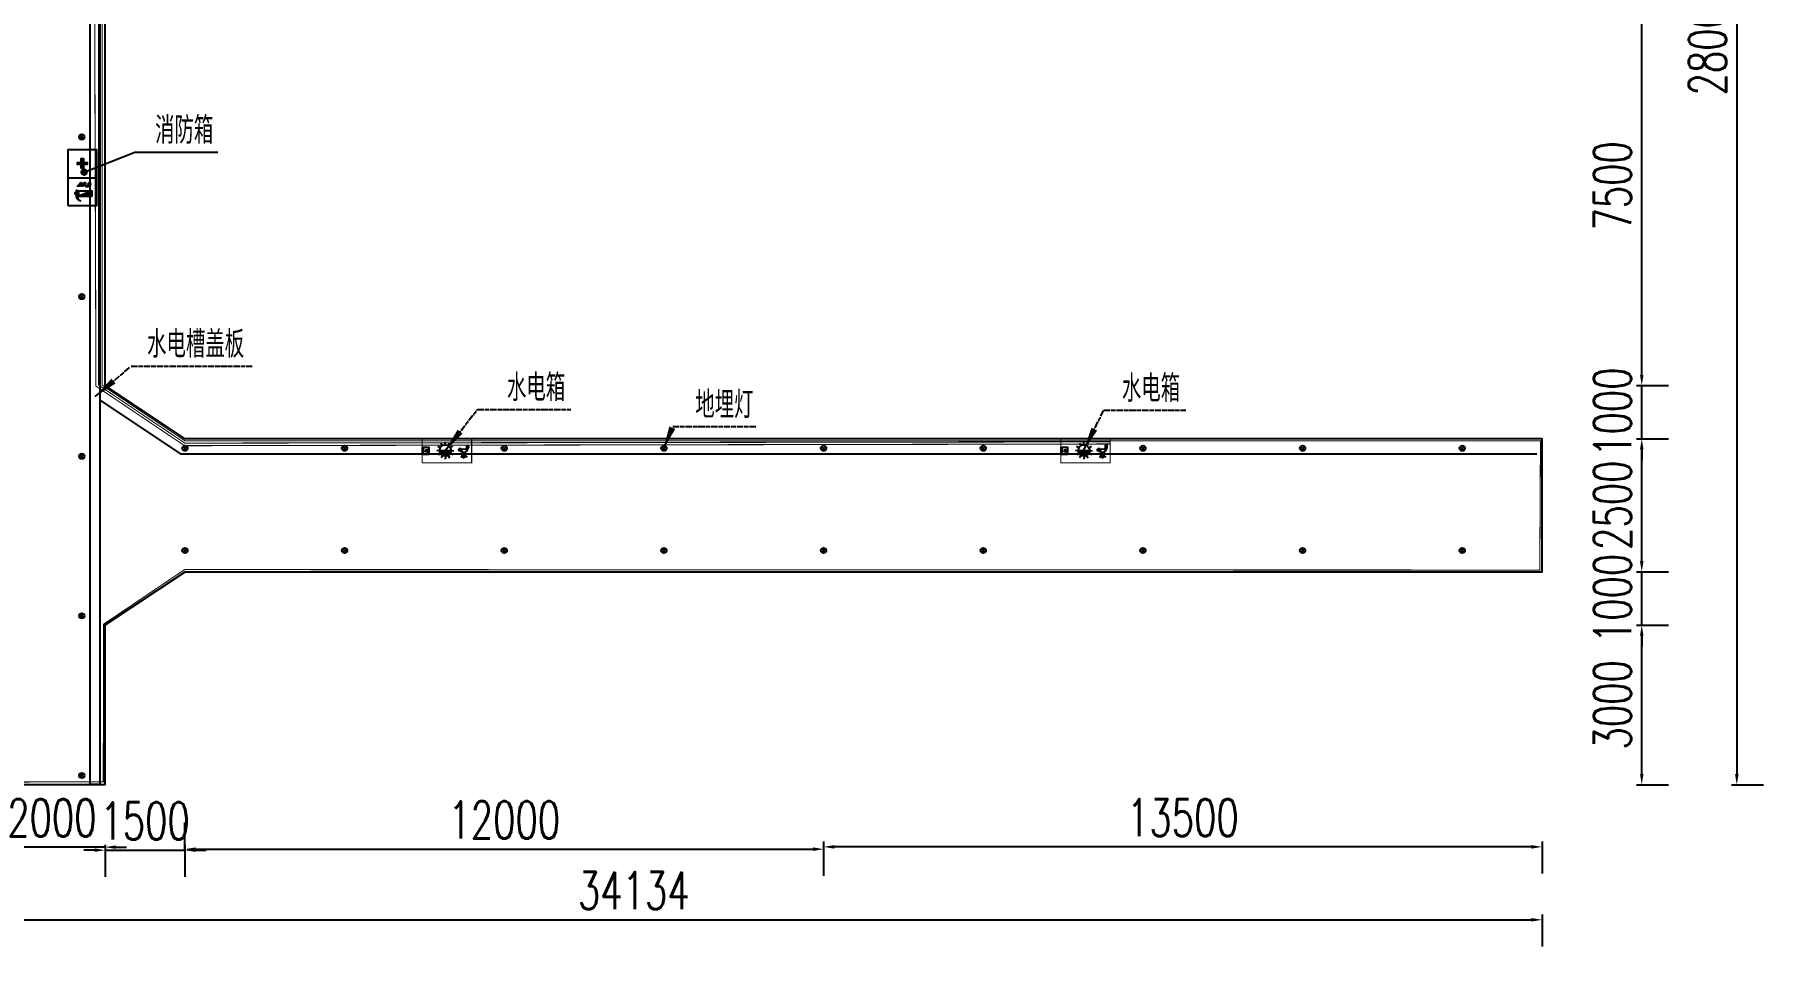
# Model space of a CAD drawing. Extents: x -89702 to 926017, y -610001 to -56924.
# Drawn here: x 435988 to 468473, y -133759 to -116626 of the extents above; entities that cross this region are included whole.
import ezdxf

# ---------------------------------------------------------------- set-up
doc = ezdxf.new("R2010")
doc.units = 0
doc.header["$LTSCALE"] = 10
doc.header["$MEASUREMENT"] = 0
for name, pattern in [('ACAD_ISO14W100', [24, 12, -3, 0, -3, 0, -3, 0, -3]), ('CENTERX2', [4, 2.5, -0.5, 0.5, -0.5]), ('DASH', [0.35, 0.25, -0.1])]:
    doc.linetypes.add(name, pattern=pattern)
for name, color, linetype in [('DIM_LEAD', 3, 'Continuous'), ('L-TEXT文字标注', 7, 'Continuous'), ('PUB_TEXT', 7, 'Continuous'), ('REDL-CTRL', 6, 'DASH'), ('W-PLASTIC_RAILINGS塑木栏杆', 6, 'Continuous'), ('W-STEEL_FRAME钢架', 3, 'Continuous'), ('W-WOOD_FLOOR木地板', 30, 'Continuous')]:
    doc.layers.add(name, color=color, linetype=linetype)
doc.styles.add('_TCH_DIM', font='SIMPLEX', dxfattribs={"bigfont": 'GBCBIG'})
doc.styles.get("Standard").update_dxf_attribs({"font": 'gbenor.shx', "bigfont": 'gbcbig.shx'})
doc.styles.add('STANDARD_T3', font='simplex.shx', dxfattribs={"width": 0.7, "bigfont": 'gbcbig.shx'})
doc.linetypes.add('FENCELINE2', pattern='A,0.25,-0.1,[132,ltypeshp.shx,S=0.1,R=0,X=-0.1,Y=0],-0.1,1', length=1.45)
doc.dimstyles.new('W&&200', dxfattribs={"dimtxt": 700, "dimasz": 200, "dimexe": 500, "dimexo": 600, "dimgap": 200, "dimtad": 1, "dimdec": 0, "dimzin": 0, "dimdsep": 46, "dimtxsty": 'STANDARD_T3', "dimcen": 0.09, "dimclrd": 1, "dimclre": 1, "dimclrt": 7, "dimazin": 2, "dimtfac": 1, "dimtdec": 0, "dimtix": 1, "dimtmove": 2, "dimatfit": 3, "dimfxl": 0, "dimtolj": 1, "dimtzin": 0, "dimarcsym": 0})

# ---------------------------------------------------------------- blocks, each defined once
blk = doc.blocks.new('A$C30149812')
h = blk.add_hatch(color=1)
h.dxf.hatch_style = 1
h.paths.add_polyline_path([(184, 336), (184, 86), (284, 86)])
h = blk.add_hatch(color=1)
h.dxf.hatch_style = 1
edge = h.paths.add_edge_path()
edge.add_arc((480, 392), 108, 196.2965, 205.0439)
edge.add_arc((468, 386), 94.8, 205.0439, 214.3785)
edge.add_arc((433, 362), 52.4, 214.3785, 254.5692)
edge.add_arc((412, 285), 27.9, 18.3701, 74.5692, ccw=False)
edge.add_arc((409, 284), 30.5, -13.9571, 18.3701, ccw=False)
edge.add_arc((424, 281), 15.7, 300.4508, 346.0429, ccw=False)
edge.add_arc((420, 286), 22.4, 267.3708, 300.4508, ccw=False)
edge.add_arc((421, 296), 32, 239.8196, 267.3708, ccw=False)
edge.add_arc((436, 323), 62.7, 222.4174, 239.8196, ccw=False)
edge.add_arc((440, 326), 67.5, 205.6516, 222.4174, ccw=False)
edge.add_arc((464, 337), 94.3, 195.8057, 205.6516, ccw=False)
edge.add_arc((487, 344), 119, 187.03, 195.8057, ccw=False)
edge.add_arc((411, 335), 41.8, 167.9085, 187.03, ccw=False)
edge.add_arc((450, 326), 81.4, 154.2372, 167.9085, ccw=False)
edge = h.paths.add_edge_path()
edge.add_arc((485, 328), 120, 200.7545, 208.5371)
edge.add_arc((430, 299), 57.4, 208.5371, 219.7756)
edge.add_arc((534, 385), 192, 219.7756, 225.0173)
edge.add_arc((472, 323), 105, 225.0173, 232.1063)
edge.add_arc((422, 259), 23.7, 232.1063, 271.1094)
edge.add_arc((423, 219), 16.8, 44.3519, 91.1094, ccw=False)
edge.add_arc((421, 217), 19.2, 22.6325, 44.3519, ccw=False)
edge.add_arc((425, 218), 15.1, -1.9435, 22.6325, ccw=False)
edge.add_arc((430, 218), 10.2, 330.8057, 358.0565, ccw=False)
edge.add_arc((417, 225), 24.9, 313.4434, 330.8057, ccw=False)
edge.add_arc((422, 221), 18.4, 267.3708, 313.4434, ccw=False)
edge.add_arc((422, 238), 35.4, 234.5633, 267.3708, ccw=False)
edge.add_arc((423, 238), 35.7, 222.2933, 234.5633, ccw=False)
edge.add_arc((504, 312), 146, 216.228, 222.2933, ccw=False)
edge.add_arc((446, 269), 73.8, 192.6367, 216.228, ccw=False)
edge.add_arc((459, 272), 86.8, 170.9128, 192.6367, ccw=False)
edge = h.paths.add_edge_path()
edge.add_arc((486, 244), 121, 196.1194, 209.7614)
edge.add_arc((481, 242), 116, 209.7614, 223.6848)
edge.add_arc((436, 198), 53.4, 223.6848, 259.6161)
edge.add_arc((424, 132), 14.3, 6.3261, 79.6161, ccw=False)
edge.add_arc((420, 131), 18.6, -17.8938, 6.3261, ccw=False)
edge.add_arc((421, 131), 17.6, 317.1511, 342.1062, ccw=False)
edge.add_arc((418, 133), 20.8, 291.8893, 317.1511, ccw=False)
edge.add_arc((411, 151), 40.2, 273.7787, 291.8893, ccw=False)
edge.add_arc((411, 151), 40, 248.9125, 273.7787, ccw=False)
edge.add_arc((412, 153), 42.5, 224.8175, 248.9125, ccw=False)
edge.add_arc((407, 148), 35.5, 208.2935, 224.8175, ccw=False)
edge.add_arc((515, 206), 158, 200.4817, 208.2935, ccw=False)
edge.add_arc((433, 176), 70.6, 177.3708, 200.4817, ccw=False)
edge.add_arc((454, 175), 91.3, 157.0783, 177.3708, ccw=False)
h = blk.add_hatch(color=1)
h.dxf.hatch_style = 1
h.paths.add_polyline_path([(780, 285), (780, 355), (820, 355), (820, 285), (890, 285), (890, 245), (820, 245), (820, 175), (780, 175), (780, 245), (710, 245), (710, 285)])
at = {"color": 1}
for p, q in [((0, 530), (1061, 530)), ((530, 530), (530, 0))]:
    blk.add_line(p, q, dxfattribs=at)
for points in [[(0, 530), (1063, 530), (1063, 0), (0, 0)], [(184, 336), (284, 336), (284, 86), (184, 86)], [(217, 401), (252, 401), (252, 336), (217, 336)], [(780, 285), (780, 355), (820, 355), (820, 285), (890, 285), (890, 245), (820, 245), (820, 175), (780, 175), (780, 245), (710, 245), (710, 285)]]:
    blk.add_lwpolyline(points, close=True, dxfattribs=at)
for points in [[(217, 380), (171, 380), (171, 360), (217, 360)], [(184, 336), (184, 86), (284, 86), (184, 336)], [(252, 360), (291, 360), (291, 380), (252, 380)], [(369, 210), (369, 210)]]:
    blk.add_lwpolyline(points, dxfattribs=at)
for points in [[(376, 362, 0.038186), (382, 346, 0.040752), (390, 333, 0.177185), (419, 312, -0.250251), (438, 294, -0.141997), (439, 277, -0.201599), (432, 267, -0.14535), (419, 264, -0.120797), (405, 268, -0.076078), (390, 280, -0.073285), (379, 297, -0.042987), (373, 312, -0.03831), (370, 329, -0.083628), (370, 343, -0.059723), (376, 362)], [(373, 286, 0.033971), (380, 271, 0.049077), (386, 262, 0.022875), (398, 249, 0.030941), (408, 240, 0.171845), (423, 235, -0.206897), (435, 230, -0.095053), (439, 224, -0.107646), (440, 218, -0.119467), (439, 213, -0.075903), (434, 207, -0.203782), (421, 202, -0.144135), (402, 209, -0.05359), (396, 214, -0.026471), (386, 226, -0.103302), (374, 253, -0.095073), (373, 286)]]:
    blk.add_lwpolyline(points, format="xyb", close=True, dxfattribs=at)
blk.add_lwpolyline([(369, 210, 0.059595), (381, 184, 0.060827), (397, 161, 0.158077), (426, 146, -0.331154), (438, 133, -0.106074), (437, 125, -0.10932), (433, 119, -0.110674), (426, 114, -0.079187), (414, 111, -0.108927), (397, 114, -0.105524), (382, 123, -0.072225), (376, 131, -0.034099), (367, 151, -0.101184), (362, 179, -0.088775), (369, 210)], format="xyb", dxfattribs=at)
for centre, radius, start, end in [((206, 276), 110, 108.7959, 170.8595), ((203, 251), 113, 106.3658, 158.3757)]:
    blk.add_arc(centre, radius, start, end, dxfattribs=at)
blk = doc.blocks.new('dimaideng')
for p, q in [((564094, -312860), (564168, -312927)), ((564165, -312857), (564096, -312930))]:
    blk.add_line(p, q)
blk.add_circle((564131, -312893), 50)
blk = doc.blocks.new('*U1234')
for p in [(-564131, 313854), (-564131, 311933)]:
    blk.add_blockref('dimaideng', p)
blk = doc.blocks.new('*U1235')
at = {"color": 0, "linetype": 'ByBlock', "lineweight": -2, "transparency": 16777216}
for p in [(0, 0), (3000, 0), (6000, 0), (9000, 0), (12000, 0), (15000, 0), (18000, 0), (21000, 0), (24000, 0)]:
    blk.add_blockref('*U1234', p, dxfattribs=at)
blk = doc.blocks.new('*U1228')
blk.add_blockref('dimaideng', (-564131, 312893))
blk = doc.blocks.new('*U1229')
at = {"color": 0, "linetype": 'ByBlock', "lineweight": -2, "transparency": 16777216}
for p in [(0, 27000), (0, 24000), (0, 21000), (0, 18000), (0, 15000), (0, 12000), (0, 9000), (0, 6000), (0, 3000), (0, 0)]:
    blk.add_blockref('*U1228', p, dxfattribs=at)
blk = doc.blocks.new('*D1382')
at = {"layer": 'Defpoints', "color": 0, "transparency": 16777216}
for p in [(437316, -127720), (466187, -127720), (437316, -130720)]:
    blk.add_point(p, dxfattribs=at)
at = {"layer": 'L-TEXT文字标注', "color": 1, "lineweight": -2, "transparency": 16777216}
for p, q in [((466087, -127720), (466687, -127720)), ((466187, -130520), (466187, -127920)), ((466087, -130720), (466687, -130720))]:
    blk.add_line(p, q, dxfattribs=at)
at = {"layer": 'L-TEXT文字标注', "color": 1, "transparency": 16777216}
for points in [[(466154, -127920), (466220, -127920), (466187, -127720)], [(466154, -130520), (466220, -130520), (466187, -130720)]]:
    blk.add_solid(points, dxfattribs=at)
at = {"layer": 'L-TEXT文字标注', "color": 7, "transparency": 16777216, "insert": (465637, -129220), "char_height": 700, "attachment_point": 5, "rotation": 90, "style": 'STANDARD_T3'}
blk.add_mtext('\\A1;3000', dxfattribs=at)
blk = doc.blocks.new('*D1383')
at = {"layer": 'Defpoints', "color": 0, "transparency": 16777216}
for p in [(464314, -126720), (466187, -126720), (437316, -127720)]:
    blk.add_point(p, dxfattribs=at)
at = {"layer": 'L-TEXT文字标注', "color": 1, "lineweight": -2, "transparency": 16777216}
for p, q in [((466187, -126520), (466187, -126320)), ((466087, -126720), (466687, -126720)), ((466187, -127720), (466187, -126720)), ((466087, -127720), (466687, -127720)), ((466187, -127920), (466187, -128120))]:
    blk.add_line(p, q, dxfattribs=at)
at = {"layer": 'L-TEXT文字标注', "color": 1, "transparency": 16777216}
for points in [[(466154, -126520), (466220, -126520), (466187, -126720)], [(466154, -127920), (466220, -127920), (466187, -127720)]]:
    blk.add_solid(points, dxfattribs=at)
at = {"layer": 'L-TEXT文字标注', "color": 7, "transparency": 16777216, "insert": (465637, -127220), "char_height": 700, "attachment_point": 5, "rotation": 90, "style": 'STANDARD_T3'}
blk.add_mtext('\\A1;1000', dxfattribs=at)
blk = doc.blocks.new('*D1384')
at = {"layer": 'Defpoints', "color": 0, "transparency": 16777216}
for p in [(464314, -124220), (466187, -124220), (464314, -126720)]:
    blk.add_point(p, dxfattribs=at)
at = {"layer": 'L-TEXT文字标注', "color": 1, "lineweight": -2, "transparency": 16777216}
for p, q in [((466087, -124220), (466687, -124220)), ((466187, -126520), (466187, -124420)), ((466087, -126720), (466687, -126720))]:
    blk.add_line(p, q, dxfattribs=at)
at = {"layer": 'L-TEXT文字标注', "color": 1, "transparency": 16777216}
for points in [[(466154, -124420), (466220, -124420), (466187, -124220)], [(466154, -126520), (466220, -126520), (466187, -126720)]]:
    blk.add_solid(points, dxfattribs=at)
at = {"layer": 'L-TEXT文字标注', "color": 7, "transparency": 16777216, "insert": (465637, -125470), "char_height": 700, "attachment_point": 5, "rotation": 90, "style": 'STANDARD_T3'}
blk.add_mtext('\\A1;2500', dxfattribs=at)
blk = doc.blocks.new('*D1385')
at = {"layer": 'Defpoints', "color": 0, "transparency": 16777216}
for p in [(437316, -123220), (466187, -123220), (464314, -124220)]:
    blk.add_point(p, dxfattribs=at)
at = {"layer": 'L-TEXT文字标注', "color": 1, "lineweight": -2, "transparency": 16777216}
for p, q in [((466187, -123020), (466187, -122820)), ((466087, -123220), (466687, -123220)), ((466187, -124220), (466187, -123220)), ((466087, -124220), (466687, -124220)), ((466187, -124420), (466187, -124620))]:
    blk.add_line(p, q, dxfattribs=at)
at = {"layer": 'L-TEXT文字标注', "color": 1, "transparency": 16777216}
for points in [[(466154, -123020), (466220, -123020), (466187, -123220)], [(466154, -124420), (466220, -124420), (466187, -124220)]]:
    blk.add_solid(points, dxfattribs=at)
at = {"layer": 'L-TEXT文字标注', "color": 7, "transparency": 16777216, "insert": (465637, -123720), "char_height": 700, "attachment_point": 5, "rotation": 90, "style": 'STANDARD_T3'}
blk.add_mtext('\\A1;1000', dxfattribs=at)
blk = doc.blocks.new('*D1386')
at = {"layer": 'Defpoints', "color": 0, "transparency": 16777216}
for p in [(437316, -115720), (466187, -115720), (437316, -123220)]:
    blk.add_point(p, dxfattribs=at)
at = {"layer": 'L-TEXT文字标注', "color": 1, "lineweight": -2, "transparency": 16777216}
for p, q in [((466087, -115720), (466687, -115720)), ((466187, -123020), (466187, -115920)), ((466087, -123220), (466687, -123220))]:
    blk.add_line(p, q, dxfattribs=at)
at = {"layer": 'L-TEXT文字标注', "color": 1, "transparency": 16777216}
for points in [[(466154, -115920), (466220, -115920), (466187, -115720)], [(466154, -123020), (466220, -123020), (466187, -123220)]]:
    blk.add_solid(points, dxfattribs=at)
at = {"layer": 'L-TEXT文字标注', "color": 7, "transparency": 16777216, "insert": (465637, -119470), "char_height": 700, "attachment_point": 5, "rotation": 90, "style": 'STANDARD_T3'}
blk.add_mtext('\\A1;7500', dxfattribs=at)
blk = doc.blocks.new('*D1391')
at = {"layer": 'Defpoints', "color": 0, "transparency": 16777216}
for p in [(466687, -102720), (466687, -130720), (467973, -130720)]:
    blk.add_point(p, dxfattribs=at)
at = {"layer": 'L-TEXT文字标注', "color": 1, "lineweight": -2, "transparency": 16777216}
for p, q in [((467873, -102720), (468473, -102720)), ((467973, -102920), (467973, -130520)), ((467873, -130720), (468473, -130720))]:
    blk.add_line(p, q, dxfattribs=at)
at = {"layer": 'L-TEXT文字标注', "color": 1, "transparency": 16777216}
for points in [[(467940, -102920), (468007, -102920), (467973, -102720)], [(467940, -130520), (468007, -130520), (467973, -130720)]]:
    blk.add_solid(points, dxfattribs=at)
at = {"layer": 'L-TEXT文字标注', "color": 7, "transparency": 16777216, "insert": (467423, -116720), "char_height": 700, "attachment_point": 5, "rotation": 90, "style": 'STANDARD_T3'}
blk.add_mtext('\\A1;28000', dxfattribs=at)
blk = doc.blocks.new('*D1422')
at = {"layer": 'Defpoints', "color": 0, "transparency": 16777216}
for p in [(450814, -126720), (464314, -126720), (450814, -131889)]:
    blk.add_point(p, dxfattribs=at)
at = {"layer": 'L-TEXT文字标注', "color": 1, "lineweight": -2, "transparency": 16777216}
for p, q in [((450814, -131789), (450814, -132389)), ((464114, -131889), (451014, -131889)), ((464314, -131789), (464314, -132389))]:
    blk.add_line(p, q, dxfattribs=at)
at = {"layer": 'L-TEXT文字标注', "color": 1, "transparency": 16777216}
for points in [[(451014, -131856), (451014, -131922), (450814, -131889)], [(464114, -131856), (464114, -131922), (464314, -131889)]]:
    blk.add_solid(points, dxfattribs=at)
at = {"layer": 'L-TEXT文字标注', "color": 7, "transparency": 16777216, "insert": (457564, -131339), "char_height": 700, "attachment_point": 5, "style": 'STANDARD_T3'}
blk.add_mtext('\\A1;13500', dxfattribs=at)
blk = doc.blocks.new('*D1420')
at = {"layer": 'Defpoints', "color": 0, "transparency": 16777216}
for p in [(435314, -130719), (437314, -131889), (435314, -131893)]:
    blk.add_point(p, dxfattribs=at)
at = {"layer": 'L-TEXT文字标注', "color": 1, "lineweight": -2, "transparency": 16777216}
for p, q in [((435314, -131793), (435314, -132393)), ((435114, -131893), (434914, -131893)), ((437314, -131893), (435314, -131893)), ((437314, -131893), (437314, -132393)), ((437514, -131893), (437714, -131893))]:
    blk.add_line(p, q, dxfattribs=at)
at = {"layer": 'L-TEXT文字标注', "color": 1, "transparency": 16777216}
for points in [[(435114, -131860), (435114, -131927), (435314, -131893)], [(437514, -131860), (437514, -131927), (437314, -131893)]]:
    blk.add_solid(points, dxfattribs=at)
at = {"layer": 'L-TEXT文字标注', "color": 7, "transparency": 16777216, "insert": (436314, -131343), "char_height": 700, "attachment_point": 5, "style": 'STANDARD_T3'}
blk.add_mtext('\\A1;2000', dxfattribs=at)
blk = doc.blocks.new('*D1419')
at = {"layer": 'Defpoints', "color": 0, "transparency": 16777216}
for p in [(438814, -126720), (437314, -130719), (438814, -131950)]:
    blk.add_point(p, dxfattribs=at)
at = {"layer": 'L-TEXT文字标注', "color": 1, "lineweight": -2, "transparency": 16777216}
for p, q in [((437314, -131850), (437314, -132450)), ((438814, -131850), (438814, -132450)), ((437114, -131950), (436914, -131950)), ((437314, -131950), (438814, -131950)), ((439014, -131950), (439214, -131950))]:
    blk.add_line(p, q, dxfattribs=at)
at = {"layer": 'L-TEXT文字标注', "color": 1, "transparency": 16777216}
for points in [[(437114, -131916), (437114, -131983), (437314, -131950)], [(439014, -131916), (439014, -131983), (438814, -131950)]]:
    blk.add_solid(points, dxfattribs=at)
at = {"layer": 'L-TEXT文字标注', "color": 7, "transparency": 16777216, "insert": (438064, -131400), "char_height": 700, "attachment_point": 5, "style": 'STANDARD_T3'}
blk.add_mtext('\\A1;1500', dxfattribs=at)
blk = doc.blocks.new('*D1416')
at = {"layer": 'Defpoints', "color": 0, "transparency": 16777216}
for p in [(450814, -131889), (438814, -131950), (450814, -131932)]:
    blk.add_point(p, dxfattribs=at)
at = {"layer": 'L-TEXT文字标注', "color": 1, "lineweight": -2, "transparency": 16777216}
for p, q in [((438814, -131932), (438814, -131432)), ((439014, -131932), (450614, -131932)), ((450814, -131932), (450814, -132432))]:
    blk.add_line(p, q, dxfattribs=at)
at = {"layer": 'L-TEXT文字标注', "color": 1, "transparency": 16777216}
for points in [[(439014, -131898), (439014, -131965), (438814, -131932)], [(450614, -131898), (450614, -131965), (450814, -131932)]]:
    blk.add_solid(points, dxfattribs=at)
at = {"layer": 'L-TEXT文字标注', "color": 7, "transparency": 16777216, "insert": (444814, -131382), "char_height": 700, "attachment_point": 5, "style": 'STANDARD_T3'}
blk.add_mtext('\\A1;12000', dxfattribs=at)
blk = doc.blocks.new('*D1417')
at = {"layer": 'Defpoints', "color": 0, "transparency": 16777216}
for p in [(464314, -132264), (430180, -133259), (464314, -133259)]:
    blk.add_point(p, dxfattribs=at)
at = {"layer": 'L-TEXT文字标注', "color": 1, "lineweight": -2, "transparency": 16777216}
for p, q in [((430180, -133259), (430180, -132759)), ((464314, -133159), (464314, -133759)), ((430380, -133259), (464114, -133259))]:
    blk.add_line(p, q, dxfattribs=at)
at = {"layer": 'L-TEXT文字标注', "color": 1, "transparency": 16777216}
for points in [[(430380, -133225), (430380, -133292), (430180, -133259)], [(464114, -133225), (464114, -133292), (464314, -133259)]]:
    blk.add_solid(points, dxfattribs=at)
at = {"layer": 'L-TEXT文字标注', "color": 7, "transparency": 16777216, "insert": (447247, -132709), "char_height": 700, "attachment_point": 5, "style": 'STANDARD_T3'}
blk.add_mtext('\\A1;34134', dxfattribs=at)

msp = doc.modelspace()

# ---------------------------------------------------------------- hatches: boundary and pattern name
for points in [[(443813.2, -124442.3, -0.4142136), (443705.7, -124549.8, -0.4142136), (443598.1, -124442.3)], [(455813.2, -124442.3, -0.4142136), (455705.7, -124549.8, -0.4142136), (455598.1, -124442.3)]]:
    msp.add_hatch(color=3).paths.add_polyline_path(points)

# ---------------------------------------------------------------- linework, layer by layer
at = {"color": 5}
for p, q in [((443295.6, -124405.2), (443305.8, -124405.2)), ((455295.6, -124405.2), (455305.8, -124405.2)), ((443295.6, -124427.7), (443305.8, -124427.7)), ((443295.6, -124465.9), (443305.8, -124465.9)), ((443295.6, -124488.3), (443305.8, -124488.3)), ((443351.6, -124435.8), (443361.8, -124435.8)), ((443351.6, -124458.2), (443361.8, -124458.2)), ((455295.6, -124427.7), (455305.8, -124427.7)), ((455295.6, -124465.9), (455305.8, -124465.9)), ((455295.6, -124488.3), (455305.8, -124488.3)), ((455351.6, -124435.8), (455361.8, -124435.8)), ((455351.6, -124458.2), (455361.8, -124458.2))]:
    msp.add_line(p, q, dxfattribs=at)
for p, q in [((443598.1, -124442.3), (443813.2, -124442.3)), ((455598.1, -124442.3), (455813.2, -124442.3))]:
    msp.add_line(p, q)
for points in [[(437215.8, -130719.5), (437030.8, -130719.5), (437030.8, -102719.8), (437215.8, -102719.8)], [(443271.9, -124509.9), (443400.1, -124509.9), (443400.1, -124381.7), (443271.9, -124381.7)], [(455271.9, -124509.9), (455400.1, -124509.9), (455400.1, -124381.7), (455271.9, -124381.7)]]:
    msp.add_lwpolyline(points, close=True)
msp.add_lwpolyline([(437215.8, -123497.5), (438729.5, -124504.5), (464214, -124505.7)])
at = {"const_width": 20}
for points in [[(443271.9, -124670.9), (444200.8, -124670.9), (444200.8, -124220.8), (443271.9, -124220.8)], [(455271.9, -124670.9), (456200.8, -124670.9), (456200.8, -124220.8), (455271.9, -124220.8)]]:
    msp.add_lwpolyline(points, close=True, dxfattribs=at)
at = {"color": 0}
for points in [[(443603.3, -124385.6), (443566.3, -124363.5)], [(443649, -124343.5), (443627.2, -124304.7)], [(443703.8, -124324.8), (443705.9, -124284.9)], [(443764.4, -124341.8), (443786.5, -124304.8)], [(443806.3, -124383.5), (443845.1, -124361.7)], [(455603.3, -124385.6), (455566.3, -124363.5)], [(455649, -124343.5), (455627.2, -124304.7)], [(455703.8, -124324.8), (455705.9, -124284.9)], [(455764.4, -124341.8), (455786.5, -124304.8)], [(455806.3, -124383.5), (455845.1, -124361.7)], [(443590.1, -124442), (443546.4, -124444.1)], [(443605, -124501), (443570.2, -124522.6)], [(443646.9, -124542.8), (443624.8, -124579.7)], [(443707.5, -124559.7), (443705.7, -124603.6)], [(443762.5, -124545), (443784.1, -124579.8)], [(443808, -124499), (443845, -124521.1)], [(443821.2, -124442.6), (443865.1, -124444.3)], [(455590.1, -124442), (455546.4, -124444.1)], [(455605, -124501), (455570.2, -124522.6)], [(455646.9, -124542.8), (455624.8, -124579.7)], [(455707.5, -124559.7), (455705.7, -124603.6)], [(455762.5, -124545), (455784.1, -124579.8)], [(455808, -124499), (455845, -124521.1)], [(455821.2, -124442.6), (455865.1, -124444.3)]]:
    msp.add_lwpolyline(points, dxfattribs=at)
at = {"color": 3}
for points in [[(443963, -124446.4), (443961.4, -124414)], [(443981.9, -124417), (443961.4, -124414)], [(443967.3, -124450.2), (443965.3, -124409.7)], [(443989.8, -124412.6), (443965.3, -124409.7)], [(443983.5, -124449.4), (443981.7, -124413)], [(443998.3, -124420.3), (443986.1, -124420.9)], [(443987.9, -124457.3), (443989.4, -124404.5), (444001.5, -124403.9)], [(443999.3, -124440.5), (443998.3, -124420.3), (444001.5, -124403.9)], [(444001.5, -124403.9), (444006.2, -124415.8), (444018.5, -124419.3)], [(444087.5, -124420), (444054.8, -124413.4), (444018.5, -124419.3)], [(444087.5, -124420), (444099.5, -124415.3), (444103, -124402.9)], [(444101.3, -124451.7), (444124.6, -124430.3), (444135.6, -124405.4), (444139, -124393)], [(444102.6, -124394.8), (444139, -124393)], [(444103, -124402.9), (444102.6, -124394.8)], [(444103.8, -124338), (444104, -124342), (444104.4, -124350.1)], [(444104.6, -124354.2), (444104.8, -124358.2), (444105.2, -124366.3)], [(444105.4, -124370.3), (444105.6, -124374.4), (444106, -124382.5)], [(444106.2, -124386.5), (444106.4, -124390.6), (444106.6, -124394.6)], [(444107.8, -124337.8), (444106.6, -124394.6)], [(444111.9, -124337.6), (444112.1, -124341.6), (444112.3, -124345.7), (444108.4, -124349.9)], [(444108.6, -124354), (444108.8, -124358), (444109.2, -124366.1)], [(444109.4, -124370.1), (444109.6, -124374.2), (444110, -124382.3)], [(444110.2, -124386.3), (444110.4, -124390.4), (444110.6, -124394.4)], [(444111.9, -124337.6), (444112.1, -124341.6), (444112.5, -124349.7)], [(444112.7, -124353.8), (444112.9, -124357.8), (444113.3, -124365.9)], [(444113.5, -124369.9), (444113.7, -124374), (444114.1, -124382.1)], [(444114.3, -124386.1), (444114.5, -124390.2), (444114.7, -124394.2)], [(444115.9, -124337.4), (444114.7, -124394.2)], [(444116.5, -124349.5), (444116.7, -124353.6), (444117.3, -124365.7)], [(444117.5, -124369.7), (444117.7, -124373.8), (444118.1, -124381.9)], [(444118.3, -124385.9), (444118.5, -124390), (444118.7, -124394)], [(444120, -124337.2), (444120.4, -124345.3)], [(444120, -124337.2), (444120.4, -124345.3)], [(444120.6, -124349.3), (444120.8, -124353.4), (444121.2, -124361.5)], [(444121.4, -124365.5), (444121.6, -124369.5), (444122.2, -124381.7)], [(444122.4, -124385.7), (444122.6, -124389.8), (444122.8, -124393.8)], [(444124, -124337), (444122.8, -124393.8)], [(444128.1, -124336.8), (444128.3, -124340.8), (444124.4, -124345.1)], [(444124.6, -124349.1), (444124.8, -124353.2), (444125.2, -124361.3)], [(444125.4, -124365.3), (444125.6, -124369.3), (444126, -124377.4)], [(444126.2, -124381.5), (444126.4, -124385.5), (444126.8, -124393.6)], [(444128.1, -124336.8), (444128.5, -124344.9)], [(444128.7, -124348.9), (444128.9, -124353), (444129.3, -124361.1)], [(444129.5, -124365.1), (444129.7, -124369.1), (444130.1, -124377.2)], [(444130.3, -124381.3), (444130.5, -124385.3), (444130.9, -124393.4)], [(444132.2, -124336.6), (444130.9, -124393.4)], [(444136.2, -124336.4), (444136.4, -124340.4), (444132.6, -124344.7)], [(444132.8, -124348.7), (444133, -124352.8), (444133.4, -124360.9)], [(444133.6, -124364.9), (444133.8, -124368.9), (444134.2, -124377)], [(444134.4, -124381.1), (444134.6, -124385.1), (444135, -124393.2)], [(444136.2, -124336.4), (444136.6, -124344.5)], [(444136.8, -124348.5), (444137, -124352.6), (444137.4, -124360.7)], [(444137.6, -124364.7), (444137.8, -124368.7), (444138.2, -124376.8)], [(444138.4, -124380.9), (444138.6, -124384.9), (444139, -124393)], [(455963, -124446.4), (455961.4, -124414)], [(455981.9, -124417), (455961.4, -124414)], [(455967.3, -124450.2), (455965.3, -124409.7)], [(455989.8, -124412.6), (455965.3, -124409.7)], [(455983.5, -124449.4), (455981.7, -124413)], [(455998.3, -124420.3), (455986.1, -124420.9)], [(455987.9, -124457.3), (455989.4, -124404.5), (456001.5, -124403.9)], [(455999.3, -124440.5), (455998.3, -124420.3), (456001.5, -124403.9)], [(456001.5, -124403.9), (456006.2, -124415.8), (456018.5, -124419.3)], [(456087.5, -124420), (456054.8, -124413.4), (456018.5, -124419.3)], [(456087.5, -124420), (456099.5, -124415.3), (456103, -124402.9)], [(456101.3, -124451.7), (456124.6, -124430.3), (456135.6, -124405.4), (456139, -124393)], [(456102.6, -124394.8), (456139, -124393)], [(456103, -124402.9), (456102.6, -124394.8)], [(456103.8, -124338), (456104, -124342), (456104.4, -124350.1)], [(456104.6, -124354.2), (456104.8, -124358.2), (456105.2, -124366.3)], [(456105.4, -124370.3), (456105.6, -124374.4), (456106, -124382.5)], [(456106.2, -124386.5), (456106.4, -124390.6), (456106.6, -124394.6)], [(456107.8, -124337.8), (456106.6, -124394.6)], [(456111.9, -124337.6), (456112.1, -124341.6), (456112.3, -124345.7), (456108.4, -124349.9)], [(456108.6, -124354), (456108.8, -124358), (456109.2, -124366.1)], [(456109.4, -124370.1), (456109.6, -124374.2), (456110, -124382.3)], [(456110.2, -124386.3), (456110.4, -124390.4), (456110.6, -124394.4)], [(456111.9, -124337.6), (456112.1, -124341.6), (456112.5, -124349.7)], [(456112.7, -124353.8), (456112.9, -124357.8), (456113.3, -124365.9)], [(456113.5, -124369.9), (456113.7, -124374), (456114.1, -124382.1)], [(456114.3, -124386.1), (456114.5, -124390.2), (456114.7, -124394.2)], [(456115.9, -124337.4), (456114.7, -124394.2)], [(456116.5, -124349.5), (456116.7, -124353.6), (456117.3, -124365.7)], [(456117.5, -124369.7), (456117.7, -124373.8), (456118.1, -124381.9)], [(456118.3, -124385.9), (456118.5, -124390), (456118.7, -124394)], [(456120, -124337.2), (456120.4, -124345.3)], [(456120, -124337.2), (456120.4, -124345.3)], [(456120.6, -124349.3), (456120.8, -124353.4), (456121.2, -124361.5)], [(456121.4, -124365.5), (456121.6, -124369.5), (456122.2, -124381.7)], [(456122.4, -124385.7), (456122.6, -124389.8), (456122.8, -124393.8)], [(456124, -124337), (456122.8, -124393.8)], [(456128.1, -124336.8), (456128.3, -124340.8), (456124.4, -124345.1)], [(456124.6, -124349.1), (456124.8, -124353.2), (456125.2, -124361.3)], [(456125.4, -124365.3), (456125.6, -124369.3), (456126, -124377.4)], [(456126.2, -124381.5), (456126.4, -124385.5), (456126.8, -124393.6)], [(456128.1, -124336.8), (456128.5, -124344.9)], [(456128.7, -124348.9), (456128.9, -124353), (456129.3, -124361.1)], [(456129.5, -124365.1), (456129.7, -124369.1), (456130.1, -124377.2)], [(456130.3, -124381.3), (456130.5, -124385.3), (456130.9, -124393.4)], [(456132.2, -124336.6), (456130.9, -124393.4)], [(456136.2, -124336.4), (456136.4, -124340.4), (456132.6, -124344.7)], [(456132.8, -124348.7), (456133, -124352.8), (456133.4, -124360.9)], [(456133.6, -124364.9), (456133.8, -124368.9), (456134.2, -124377)], [(456134.4, -124381.1), (456134.6, -124385.1), (456135, -124393.2)], [(456136.2, -124336.4), (456136.6, -124344.5)], [(456136.8, -124348.5), (456137, -124352.6), (456137.4, -124360.7)], [(456137.6, -124364.7), (456137.8, -124368.7), (456138.2, -124376.8)], [(456138.4, -124380.9), (456138.6, -124384.9), (456139, -124393)], [(443983.3, -124445.4), (443963, -124446.4)], [(443987.5, -124449.2), (443967.3, -124450.2)], [(443999.3, -124440.5), (443987.1, -124441.1)], [(443987.9, -124457.3), (444000.1, -124456.7)], [(444000.1, -124456.7), (443999.3, -124440.5)], [(444007.8, -124448.2), (443999.7, -124448.6)], [(444102, -124549.1), (444008.7, -124549.6), (444005.1, -124557.9), (444046.2, -124568.1)], [(444024.8, -124463.6), (444020.1, -124451.7), (444007.8, -124448.2)], [(444024.8, -124463.6), (444025.8, -124483.8)], [(444082.2, -124477), (444025.6, -124479.8)], [(444082.4, -124481), (444025.8, -124483.8)], [(444034.1, -124487.5), (444025.8, -124483.8)], [(444034.1, -124487.5), (444074.6, -124485.5), (444082.4, -124481)], [(444034.1, -124487.5), (444034.7, -124499.7)], [(444034.7, -124499.7), (444038.9, -124503.5), (444042.8, -124499.3)], [(444071.3, -124501.9), (444038.9, -124503.5)], [(444067.9, -124514.3), (444039.5, -124515.7), (444038.9, -124503.5)], [(444068.3, -124522.4), (444039.9, -124523.8)], [(444039.9, -124523.8), (444040.1, -124527.8)], [(444064.8, -124534.7), (444044.4, -124531.7), (444040.1, -124527.8)], [(444041.1, -124548), (444046.6, -124576.2), (444062.7, -124575.4)], [(444042.8, -124499.3), (444042.2, -124487.1)], [(444042.8, -124499.3), (444063.2, -124502.3)], [(444043.6, -124515.5), (444044, -124523.6)], [(444045.2, -124547.8), (444044.4, -124531.7)], [(444048.4, -124531.5), (444048, -124523.4)], [(444060.8, -124534.9), (444060.2, -124522.8)], [(444061.4, -124547), (444060.8, -124534.9)], [(444062.4, -124486.1), (444063.2, -124502.3), (444075.4, -124501.7)], [(444102, -124549.1), (444102.4, -124557.2), (444062.6, -124571.3)], [(444062.7, -124575.4), (444065.6, -124550.9)], [(444063.8, -124514.5), (444064.2, -124522.6)], [(444064.8, -124534.7), (444068.7, -124530.5), (444068.3, -124522.4)], [(444067.9, -124514.3), (444071.3, -124501.9)], [(444074.5, -124485.5), (444075.3, -124501.7)], [(444101.3, -124451.7), (444085.7, -124464.7), (444082.4, -124481)], [(455983.3, -124445.4), (455963, -124446.4)], [(455987.5, -124449.2), (455967.3, -124450.2)], [(455999.3, -124440.5), (455987.1, -124441.1)], [(455987.9, -124457.3), (456000.1, -124456.7)], [(456000.1, -124456.7), (455999.3, -124440.5)], [(456007.8, -124448.2), (455999.7, -124448.6)], [(456102, -124549.1), (456008.7, -124549.6), (456005.1, -124557.9), (456046.2, -124568.1)], [(456024.8, -124463.6), (456020.1, -124451.7), (456007.8, -124448.2)], [(456024.8, -124463.6), (456025.8, -124483.8)], [(456082.2, -124477), (456025.6, -124479.8)], [(456082.4, -124481), (456025.8, -124483.8)], [(456034.1, -124487.5), (456025.8, -124483.8)], [(456034.1, -124487.5), (456074.6, -124485.5), (456082.4, -124481)], [(456034.1, -124487.5), (456034.7, -124499.7)], [(456034.7, -124499.7), (456038.9, -124503.5), (456042.8, -124499.3)], [(456071.3, -124501.9), (456038.9, -124503.5)], [(456067.9, -124514.3), (456039.5, -124515.7), (456038.9, -124503.5)], [(456068.3, -124522.4), (456039.9, -124523.8)], [(456039.9, -124523.8), (456040.1, -124527.8)], [(456064.8, -124534.7), (456044.4, -124531.7), (456040.1, -124527.8)], [(456041.1, -124548), (456046.6, -124576.2), (456062.7, -124575.4)], [(456042.8, -124499.3), (456042.2, -124487.1)], [(456042.8, -124499.3), (456063.2, -124502.3)], [(456043.6, -124515.5), (456044, -124523.6)], [(456045.2, -124547.8), (456044.4, -124531.7)], [(456048.4, -124531.5), (456048, -124523.4)], [(456060.8, -124534.9), (456060.2, -124522.8)], [(456061.4, -124547), (456060.8, -124534.9)], [(456062.4, -124486.1), (456063.2, -124502.3), (456075.4, -124501.7)], [(456102, -124549.1), (456102.4, -124557.2), (456062.6, -124571.3)], [(456062.7, -124575.4), (456065.6, -124550.9)], [(456063.8, -124514.5), (456064.2, -124522.6)], [(456064.8, -124534.7), (456068.7, -124530.5), (456068.3, -124522.4)], [(456067.9, -124514.3), (456071.3, -124501.9)], [(456074.5, -124485.5), (456075.3, -124501.7)], [(456101.3, -124451.7), (456085.7, -124464.7), (456082.4, -124481)]]:
    msp.add_lwpolyline(points, dxfattribs=at)
at = {"color": 0}
for centre in [(443705.7, -124442.3), (455705.7, -124442.3)]:
    msp.add_circle(centre, 107.6, dxfattribs=at)
at = {"color": 5}
for centre, radius in [((443366.4, -124447), 26.5), ((443379.1, -124447), 5.13), ((455366.4, -124447), 26.5), ((455379.1, -124447), 5.13)]:
    msp.add_circle(centre, radius, dxfattribs=at)
for centre, start, end in [((443300.7, -124405.2), 0, 180), ((455300.7, -124405.2), 0, 180), ((443300.7, -124427.7), 180, 0), ((443300.7, -124465.9), 0, 180), ((443300.7, -124488.3), 180, 0), ((443356.7, -124435.8), 0, 180), ((443356.7, -124458.2), 180, 0), ((455300.7, -124427.7), 180, 0), ((455300.7, -124465.9), 0, 180), ((455300.7, -124488.3), 180, 0), ((455356.7, -124435.8), 0, 180), ((455356.7, -124458.2), 180, 0)]:
    msp.add_arc(centre, 5.13, start, end, dxfattribs=at)
at = {"layer": 'DIM_LEAD'}
for p, q in [((436918.5, -119210.8), (437871.6, -118834.5)), ((437871.6, -118834.5), (439431.1, -118834.5))]:
    msp.add_line(p, q, dxfattribs=at)
at = {"layer": 'DIM_LEAD', "linetype": 'ACAD_ISO14W100'}
for p, q in [((437127.2, -123427.7), (437801.7, -122855.3)), ((437801.7, -122855.3), (440074.6, -122855.3)), ((443705.7, -124442.3), (444307.9, -123670)), ((444307.9, -123670), (446066.1, -123670)), ((455699.5, -124442.3), (456077.1, -123685.2)), ((456077.1, -123685.2), (457620.9, -123685.2)), ((447797.4, -124428.1), (447979.2, -123991.7)), ((447979.2, -123991.7), (449599, -123991.7))]:
    msp.add_line(p, q, dxfattribs=at)
at = {"layer": 'DIM_LEAD', "const_width": 70}
msp.add_lwpolyline([(436886, -119223.6, 1), (436951.1, -119197.9, 1)], format="xyb", close=True, dxfattribs=at)
at = {"layer": 'DIM_LEAD', "linetype": 'ACAD_ISO14W100'}
for points in [[(437127.2, -123427.7, 0, 120, 0), (437470.3, -123136.5, 0, 0, 0)], [(443705.7, -124442.3, 0, 120, 0), (443982.4, -124087.4, 0, 0, 0)], [(447797.4, -124428.1, 0, 120, 0), (447970.5, -124012.7, 0, 0, 0)], [(455699.5, -124442.3, 0, 120, 0), (455900.3, -124039.6, 0, 0, 0)]]:
    msp.add_lwpolyline(points, format="xyseb", dxfattribs=at)
at = {"layer": 'REDL-CTRL', "color": 2, "linetype": 'FENCELINE2', "ltscale": 0.1, "const_width": 20}
msp.add_lwpolyline([(456200.8, -124318.8), (438805.1, -124350.3), (437141, -123231.2), (437114.8, -115548.7), (438727.1, -114443.5), (456214.1, -114443.5)], dxfattribs=at)
at = {"layer": 'REDL-CTRL', "color": 4, "linetype": 'CENTERX2', "ltscale": 0.1, "const_width": 20}
msp.add_lwpolyline([(456203.6, -124277.7), (438811.3, -124302), (437191.8, -123213.3), (437187.2, -115597.8), (438762.7, -114517.6), (456214.1, -114493.5)], dxfattribs=at)
at = {"layer": 'W-PLASTIC_RAILINGS塑木栏杆', "color": 6, "const_width": 20}
msp.add_lwpolyline([(426316.6, -102776), (422853.2, -102776.9, -0.1180591), (420607.1, -106832.5, -0.1453666), (430225.4, -130683.8), (437279.4, -130665.2), (437282.3, -127705.7), (438806.1, -126678.4), (464271.3, -126687.6), (464284.4, -124257.4), (438813.8, -124257.9), (437255.4, -123212), (437256.9, -115666.6), (438780.9, -114651.6), (464288.5, -114687.9), (464279.4, -112259.7), (438807.4, -112268.5), (437271.4, -111245.6), (437265.8, -102790.9)], format="xyb", dxfattribs=at)
at = {"layer": 'W-STEEL_FRAME钢架'}
msp.add_lwpolyline([(430181.8, -130719.5), (437315.8, -130719.5), (437315.8, -127719.5), (438815.7, -126719.5), (464313.7, -126719.5), (464313.7, -124219.5), (438815.7, -124219.5), (437315.8, -123219.5), (437315.8, -115719.5), (438815.7, -114719.5), (464313.8, -114719.5), (464313.8, -112219.5), (438815.7, -112219.5), (437315.8, -111219.5), (437315.8, -102719.8), (422795.9, -102719.7, -0.1190009), (420545.5, -106820.2, -0.1459322)], format="xyb", close=True, dxfattribs=at)

# ---------------------------------------------------------------- block references
for name, p in [('*U1229', (436875.7, -130548.2)), ('*U1235', (438813.7, -125359.7))]:
    msp.add_blockref(name, p)
at = {"layer": 'W-WOOD_FLOOR木地板', "rotation": 90}
msp.add_blockref('A$C30149812', (437148.9, -119846.8), dxfattribs=at)

# ---------------------------------------------------------------- texts
at = {"layer": 'PUB_TEXT', "color": 7}
msp.add_text('消防箱', height=506.38, dxfattribs=at).set_placement((438251.5, -118677))
at = {"layer": 'PUB_TEXT', "color": 7, "linetype": 'ACAD_ISO14W100', "style": '_TCH_DIM'}
for s, p in [('水电槽盖板', (438101.9, -122697.8)), ('水电箱', (444864.2, -123512.5)), ('水电箱', (456419, -123527.7)), ('地埋灯', (448402.7, -123834.2))]:
    msp.add_text(s, height=506.38, dxfattribs=at).set_placement(p)

# ---------------------------------------------------------------- dimensions: what is measured, and where the dimension line sits
at = {"layer": 'L-TEXT文字标注', "color": 3}
for base, p1, p2, picture, middle in [((467973.3, -130719.5), (466686.9, -102719.8), (466686.9, -130719.5), '*D1391', (467423.3, -116719.6)), ((466186.9, -115719.5), (437315.8, -123219.5), (437315.8, -115719.5), '*D1386', (465636.9, -119469.5)), ((466186.9, -123219.5), (464313.7, -124219.5), (437315.8, -123219.5), '*D1385', (465636.9, -123719.5)), ((466186.9, -124219.5), (464313.7, -126719.5), (464313.7, -124219.5), '*D1384', (465636.9, -125469.5)), ((466186.9, -126719.5), (437315.8, -127719.5), (464313.7, -126719.5), '*D1383', (465636.9, -127219.5)), ((466186.9, -127719.5), (437315.8, -130719.5), (437315.8, -127719.5), '*D1382', (465636.9, -129219.5))]:
    dim = msp.add_linear_dim(base=base, p1=p1, p2=p2, angle=90, dimstyle='W&&200', override={"dimfxlon": 1}, dxfattribs=at)
    dim.commit()
    dim.dimension.update_dxf_attribs({"geometry": picture, "text_midpoint": middle})
for base, p1, p2, picture, middle in [((438813.7, -131949.7), (437313.9, -130719.2), (438813.7, -126719.5), '*D1419', (438063.8, -131399.7)), ((450813.7, -131888.8), (464313.7, -126719.5), (450813.7, -126719.5), '*D1422', (457563.7, -131338.8)), ((435313.9, -131893.4), (437313.9, -131888.8), (435313.9, -130719.2), '*D1420', (436313.9, -131343.4)), ((450813.7, -131931.5), (438813.7, -131949.7), (450813.7, -131888.8), '*D1416', (444813.7, -131381.5)), ((464313.7, -133258.8), (430179.8, -133258.8), (464313.7, -132263.8), '*D1417', (447246.7, -132708.8))]:
    dim = msp.add_linear_dim(base=base, p1=p1, p2=p2, dimstyle='W&&200', override={"dimfxlon": 1}, dxfattribs=at)
    dim.commit()
    dim.dimension.update_dxf_attribs({"geometry": picture, "text_midpoint": middle})

doc.saveas('drawing.dxf')
